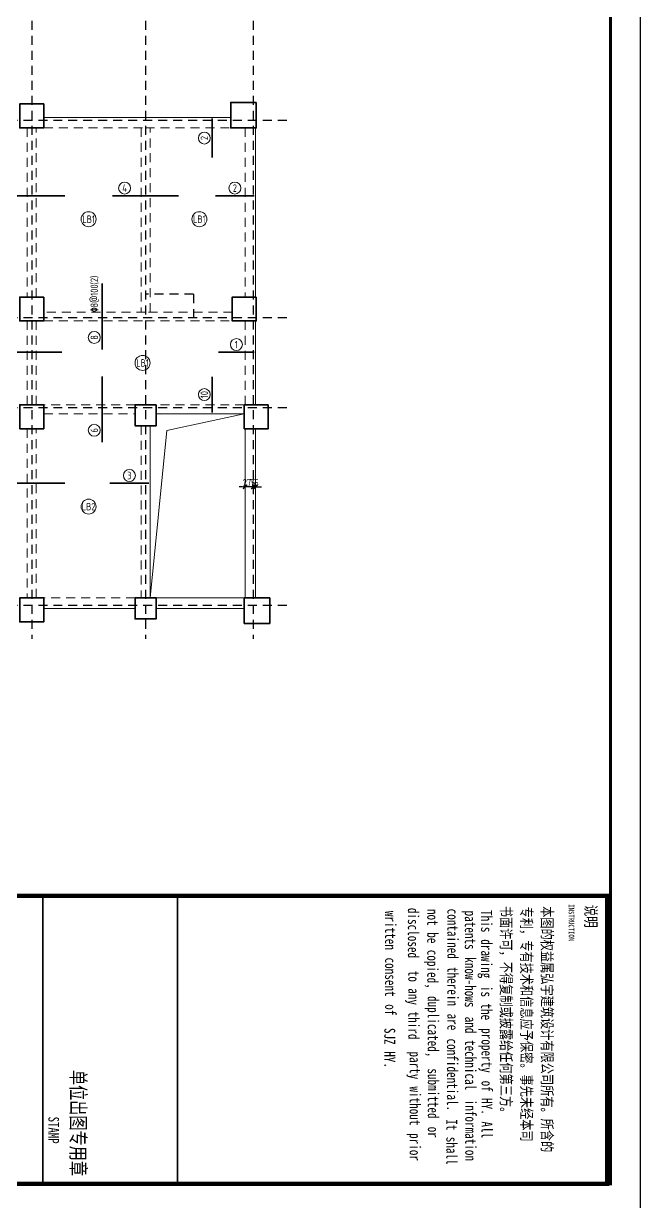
# Model space of a CAD drawing. Header units: millimetres. Extents: x 539196 to 807275, y 431843 to 1156631.
# Drawn here: x 786665 to 807275, y 600452 to 639793 of the extents above; entities that cross this region are included whole.
import ezdxf
from ezdxf.enums import TextEntityAlignment as Align

# ---------------------------------------------------------------- set-up
doc = ezdxf.new("R2010")
doc.units = ezdxf.units.MM
doc.header["$MEASUREMENT"] = 0
doc.linetypes.add('DOTE', pattern=[2.42, 2, -0.2, 0.02, -0.2])
doc.linetypes.add('虚线', pattern=[500, 300, -200])
for name, color, linetype in [('DOTE', 1, 'DOTE'), ('PUB_TITLE', 4, 'Continuous'), ('TK', 9, 'Continuous')]:
    doc.layers.add(name, color=color, linetype=linetype)
for name, color, linetype, lineweight in [('尺寸标注-梁', 3, 'Continuous', 18), ('板洞边线', 253, 'Continuous', 18), ('楼板正筋文字', 7, 'Continuous', 18), ('楼板负筋文字', 7, 'Continuous', 18), ('楼板负筋编号', 3, 'Continuous', 18), ('楼板负筋钢筋', 1, 'Continuous', 35), ('砼柱', 2, 'Continuous', 35), ('砼梁', 4, 'Continuous', 18)]:
    doc.layers.add(name, color=color, linetype=linetype, lineweight=lineweight)
doc.styles.add('-宋体', font='', dxfattribs={"width": 0.8})
doc.styles.add('样式 1_yjk_yjk_yjk_yjk_yjk_yjk_yjk_yjk_yjk_yjk_yjk_yjk_yjk', font='yjkeng.shx', dxfattribs={"width": 0.7, "bigfont": 'yjkchn.shx'})
doc.styles.get('-宋体').set_extended_font_data('SimSun')
doc.dimstyles.new('盈建科结构_yjk_yjk_yjk_yjk_yjk_yjk_yjk_yjk_yjk_yjk_yjk_yjk_yjk', dxfattribs={"dimscale": 100, "dimtxt": 2.5, "dimasz": 1, "dimexe": 1.5, "dimexo": 0.625, "dimgap": 0.1, "dimtad": 1, "dimdec": 0, "dimrnd": 1, "dimzin": 0, "dimdsep": 46, "dimtxsty": '样式 1_yjk_yjk_yjk_yjk_yjk_yjk_yjk_yjk_yjk_yjk_yjk_yjk_yjk', "dimblk": '_yjkbk', "dimblk1": 'ARCHTICK', "dimblk2": 'ARCHTICK', "dimcen": 0.09, "dimadec": 0, "dimazin": 0, "dimtfac": 1, "dimtdec": 4, "dimtix": 1, "dimtmove": 2, "dimatfit": 3, "dimfxl": 0, "dimtolj": 1, "dimtzin": 0, "dimarcsym": 0})

# ---------------------------------------------------------------- blocks, each defined once
blk = doc.blocks.new('图签11')
for p, q in [((3661956, -366171), (3661956, -326171)), ((3668756, -336322), (3661956, -336322)), ((3661956, -336322), (3668756, -336322)), ((3668732, -339499), (3662780, -339499))]:
    blk.add_line(p, q)
at = {"const_width": 34}
for points in [[(3661956, -336322), (3668756, -336322)], [(3661956, -339499), (3668732, -339499)]]:
    blk.add_lwpolyline(points, dxfattribs=at)
at = {"layer": 'PUB_TITLE', "const_width": 100}
blk.add_lwpolyline([(3661956, -326171), (3668756, -326171), (3668756, -366170), (3661956, -366170)], close=True, dxfattribs=at)
at = {"style": '-宋体', "width": 0.75}
for s, height, p in [('INSTRUCTION', 129.15, (3662157, -327077)), ('单位出图专用章', 350, (3666068, -338838)), ('STAMP', 250, (3667171, -339368))]:
    blk.add_text(s, height=height, dxfattribs=at).set_placement(p)
at = {"layer": 'TK', "color": 9, "style": '-宋体', "width": 0.75}
blk.add_text('说明', height=265.8, dxfattribs=at).set_placement((3662166, -326686))
at = {"layer": 'TK', "style": '-宋体', "width": 0.75}
for s, height, p in [('本图的权益属弘宇建筑设计有限公司所有。所含的', 258.23, (3662201, -327716)), ('专利，专有技术和信息应予保密。事先未经本司', 258.23, (3662214, -328201)), ('书面许可，不得复制或披露给任何第三方。', 258.23, (3662193, -328683)), ('This', 258.2, (3662293, -329146)), ('drawing', 258.2, (3662982, -329146)), ('is', 258.2, (3664084, -329146)), ('the', 258.2, (3664497, -329146)), ('property', 258.2, (3665082, -329136)), ('of', 258.2, (3666321, -329136)), ('HY.', 258.2, (3666734, -329136)), ('All', 258.2, (3667285, -329136)), ('patents', 258.2, (3662305, -329530)), ('know-hows', 258.2, (3663407, -329530)), ('and', 258.2, (3664810, -329525)), ('technical', 258.2, (3665361, -329525)), ('information', 258.23, (3666770, -329521)), ('contained', 258.2, (3662259, -329943)), ('therein', 258.2, (3663637, -329943)), ('are', 258.2, (3664738, -329943)), ('confidential.', 258.23, (3665327, -329953)), ('It', 258.2, (3667234, -329968)), ('shall', 258.2, (3667647, -329968)), ('not', 258.2, (3662266, -330419)), ('be', 258.2, (3662817, -330419)), ('copied,', 258.2, (3663230, -330419)), ('duplicated,', 258.23, (3664322, -330407)), ('submitted', 258.2, (3666031, -330405)), ('or', 258.2, (3667408, -330405)), ('disclosed', 258.2, (3662241, -330876)), ('to', 258.2, (3663726, -330866)), ('any', 258.2, (3664139, -330866)), ('third', 258.2, (3664690, -330866)), ('party', 258.2, (3665632, -330834)), ('without', 258.2, (3666458, -330834)), ('prior', 258.2, (3667560, -330834)), ('written', 258.2, (3662312, -331414)), ('consent', 258.2, (3663414, -331414)), ('of', 258.2, (3664516, -331414)), ('SJZ', 258.2, (3665076, -331433)), ('HY.', 258.2, (3665627, -331433))]:
    blk.add_text(s, height=height, dxfattribs=at).set_placement(p)
blk = doc.blocks.new('_yjkbk')
blk.add_line((-1, 0), (1.5, 0))
blk.add_lwpolyline([(-0.7, -0.7, 0.5, 0.5, 0), (0.7, 0.7, 0.5, 0.5, 0)], format="xyseb")
blk = doc.blocks.new('*D617')
at = {"layer": 'Defpoints', "color": 0}
for p in [(794340, 624320), (794340, 624319), (794415, 624319)]:
    blk.add_point(p, dxfattribs=at)
at = {"layer": '尺寸标注-梁', "color": 0, "lineweight": -2}
for p, q in [((794340, 624319), (794340, 624470)), ((794415, 624319), (794415, 624470)), ((794240, 624320), (794140, 624320)), ((794415, 624320), (794340, 624320)), ((794515, 624320), (794615, 624320))]:
    blk.add_line(p, q, dxfattribs=at)
at = {"layer": '尺寸标注-梁', "color": 0, "lineweight": -2, "xscale": 100, "yscale": 100, "zscale": 100}
blk.add_blockref('_yjkbk', (794340, 624320), dxfattribs=at)
at = {"layer": '尺寸标注-梁', "color": 0, "lineweight": -2, "xscale": 100, "yscale": 100, "zscale": 100, "rotation": 180}
blk.add_blockref('_yjkbk', (794415, 624320), dxfattribs=at)
at = {"layer": '尺寸标注-梁', "color": 0, "insert": (794378, 624455), "char_height": 250, "attachment_point": 5, "style": '样式 1_yjk_yjk_yjk_yjk_yjk_yjk_yjk_yjk_yjk_yjk_yjk_yjk_yjk'}
blk.add_mtext('\\A1;75', dxfattribs=at)
blk = doc.blocks.new('_ARCHTICK')
at = {"color": 0, "linetype": 'ByBlock', "const_width": 0.15}
blk.add_lwpolyline([(-0.5, -0.5), (0.5, 0.5)], dxfattribs=at)
blk = doc.blocks.new('*D618')
at = {"layer": 'Defpoints', "color": 0}
for p in [(794065, 624320), (794065, 624319), (794340, 624319)]:
    blk.add_point(p, dxfattribs=at)
at = {"layer": '尺寸标注-梁', "color": 0, "lineweight": -2}
for p, q in [((794065, 624319), (794065, 624470)), ((794340, 624319), (794340, 624470)), ((793965, 624320), (793865, 624320)), ((794340, 624320), (794065, 624320)), ((794440, 624320), (794540, 624320))]:
    blk.add_line(p, q, dxfattribs=at)
at = {"layer": '尺寸标注-梁', "color": 0, "lineweight": -2, "xscale": 100, "yscale": 100, "zscale": 100}
blk.add_blockref('_yjkbk', (794065, 624320), dxfattribs=at)
at = {"layer": '尺寸标注-梁', "color": 0, "lineweight": -2, "xscale": 100, "yscale": 100, "zscale": 100, "rotation": 180}
blk.add_blockref('_yjkbk', (794340, 624320), dxfattribs=at)
at = {"layer": '尺寸标注-梁', "color": 0, "insert": (794203, 624455), "char_height": 250, "attachment_point": 5, "style": '样式 1_yjk_yjk_yjk_yjk_yjk_yjk_yjk_yjk_yjk_yjk_yjk_yjk_yjk'}
blk.add_mtext('\\A1;275', dxfattribs=at)
blk = doc.blocks.new('jzzw')
at = {"layer": 'DOTE', "color": 1, "linetype": '虚线'}
for p, q in [((943986, 890469), (943986, 834829)), ((947786, 890469), (947786, 834829)), ((951386, 890469), (951386, 834829)), ((952506, 852149), (912186, 852149)), ((949386, 846349), (947786, 846349)), ((949386, 846349), (949386, 845549)), ((952506, 845549), (911886, 845549)), ((952506, 845549), (911886, 845549)), ((952506, 842549), (911886, 842549)), ((952506, 842549), (911886, 842549)), ((952506, 835949), (912186, 835949)), ((952506, 835949), (912186, 835949)), ((952506, 835949), (912186, 835949)), ((952506, 835949), (912186, 835949))]:
    blk.add_line(p, q, dxfattribs=at)

msp = doc.modelspace()

# ---------------------------------------------------------------- linework, layer by layer
at = {"layer": 'PUB_TITLE'}
msp.add_lwpolyline([(747875.2, 600043), (807275.2, 600043), (807275.2, 684143), (747875.2, 684143)], close=True, dxfattribs=at)
at = {"layer": 'PUB_TITLE', "const_width": 100}
msp.add_lwpolyline([(748875.2, 601043), (806275.2, 601043), (806275.2, 681643), (748875.2, 681643)], close=True, dxfattribs=at)
at = {"layer": '板洞边线'}
for p, q in [((791090.2, 626359.2), (791090.2, 626759.2)), ((794040.2, 626753.9), (791451.5, 626198)), ((794040.2, 626759.2), (794040.2, 626753.9)), ((790890.2, 626359.2), (791090.2, 626359.2)), ((791451.5, 626198), (790890.2, 620609.2))]:
    msp.add_line(p, q, dxfattribs=at)
at = {"layer": '楼板正筋文字'}
for centre in [(788840.2, 633259.2), (792540.2, 633259.2), (790640.2, 628459.2), (788840.2, 623659.2)]:
    msp.add_circle(centre, 250, dxfattribs=at)
at = {"layer": '楼板负筋编号'}
for centre in [(792705, 635969.2), (790040.2, 634298), (793725.2, 634298), (789028.6, 629309.2), (793775.2, 629073.2), (792705, 627399.2), (789028.6, 626209.2), (790200.2, 624698)]:
    msp.add_circle(centre, 200, dxfattribs=at)
at = {"layer": '楼板负筋钢筋'}
for points in [[(792965, 635319.2), (792965, 636619.2)], [(785840.2, 634038), (788040.2, 634038)], [(789640.2, 634038), (791840.2, 634038)], [(793075.2, 634038), (794375.2, 634038)], [(789288.6, 628909.2), (789288.6, 631109.2)], [(785940.2, 628813.2), (787940.2, 628813.2)], [(793175.2, 628813.2), (794375.2, 628813.2)], [(789288.6, 625809.2), (789288.6, 628009.2)], [(792965, 626799.2), (792965, 627999.2)], [(785840.2, 624438), (788040.2, 624438)], [(789550.2, 624438), (790850.2, 624438)]]:
    msp.add_lwpolyline(points, dxfattribs=at)
at = {"layer": '砼柱'}
for points in [[(787340.2, 637109.2), (786540.2, 637109.2), (786540.2, 636309.2), (787340.2, 636309.2)], [(794440.2, 637159.2), (793590.2, 637159.2), (793590.2, 636309.2), (794440.2, 636309.2)], [(787340.2, 630659.2), (786540.2, 630659.2), (786540.2, 629859.2), (787340.2, 629859.2)], [(794440.2, 630659.2), (793640.2, 630659.2), (793640.2, 629859.2), (794440.2, 629859.2)], [(787340.2, 627059.2), (786540.2, 627059.2), (786540.2, 626259.2), (787340.2, 626259.2)], [(791090.2, 627059.2), (790390.2, 627059.2), (790390.2, 626359.2), (791090.2, 626359.2)], [(794840.2, 627059.2), (794040.2, 627059.2), (794040.2, 626259.2), (794840.2, 626259.2)], [(787340.2, 620609.2), (786540.2, 620609.2), (786540.2, 619809.2), (787340.2, 619809.2)], [(791090.2, 620609.2), (790390.2, 620609.2), (790390.2, 619909.2), (791090.2, 619909.2)], [(794890.2, 620609.2), (794040.2, 620609.2), (794040.2, 619759.2), (794890.2, 619759.2)]]:
    msp.add_lwpolyline(points, close=True, dxfattribs=at)
at = {"layer": '砼梁'}
for p, q in [((790740.2, 636659.2), (787340.2, 636659.2)), ((793590.2, 636659.2), (790740.2, 636659.2)), ((794415.2, 630659.2), (794415.2, 636309.2)), ((794415.2, 627059.2), (794415.2, 629859.2)), ((791090.2, 626759.2), (794040.2, 626759.2)), ((790890.2, 620609.2), (790890.2, 626359.2)), ((794065.2, 626259.2), (794065.2, 620609.2)), ((794415.2, 620609.2), (794415.2, 626259.2)), ((794040.2, 620609.2), (791090.2, 620609.2)), ((787340.2, 620259.2), (790390.2, 620259.2)), ((791090.2, 620259.2), (794040.2, 620259.2))]:
    msp.add_line(p, q, dxfattribs=at)
at = {"layer": '砼梁', "linetype": '虚线'}
for p, q in [((786790.2, 636309.2), (786790.2, 630659.2)), ((787090.2, 630659.2), (787090.2, 636309.2)), ((787340.2, 636309.2), (790740.2, 636309.2)), ((790590.2, 636309.2), (790590.2, 630159.2)), ((790740.2, 636309.2), (793590.2, 636309.2)), ((790890.2, 630159.2), (790890.2, 636309.2)), ((794065.2, 636309.2), (794065.2, 630659.2)), ((786790.2, 629859.2), (786790.2, 627059.2)), ((787090.2, 627059.2), (787090.2, 629859.2)), ((790740.2, 630159.2), (787340.2, 630159.2)), ((787340.2, 629859.2), (790740.2, 629859.2)), ((793640.2, 630159.2), (790740.2, 630159.2)), ((790740.2, 629859.2), (793640.2, 629859.2)), ((794065.2, 629859.2), (794065.2, 627059.2)), ((790390.2, 627059.2), (787340.2, 627059.2)), ((787340.2, 626759.2), (790390.2, 626759.2)), ((794040.2, 627059.2), (791090.2, 627059.2)), ((790590.2, 626359.2), (790590.2, 620609.2)), ((786790.2, 626259.2), (786790.2, 620609.2)), ((787090.2, 620609.2), (787090.2, 626259.2)), ((790390.2, 620609.2), (787340.2, 620609.2))]:
    msp.add_line(p, q, dxfattribs=at)

# ---------------------------------------------------------------- block references
msp.add_blockref('jzzw', (-157045.6, -215589.7))
at = {"xscale": 1.41428571427241, "yscale": 1.41428571427241, "zscale": 1.414285714285714, "rotation": 270}
msp.add_blockref('图签11', (1267459.1, 5789712.1), dxfattribs=at)

# ---------------------------------------------------------------- texts
at = {"layer": '楼板正筋文字', "linetype": 'Continuous', "char_height": 250, "attachment_point": 5, "line_spacing_factor": 0.7, "style": '样式 1_yjk_yjk_yjk_yjk_yjk_yjk_yjk_yjk_yjk_yjk_yjk_yjk_yjk'}
for s, insert in [('LB1', (788840.2, 633259.2)), ('LB1', (792540.2, 633259.2)), ('LB1', (790640.2, 628459.2)), ('LB2', (788840.2, 623659.2))]:
    msp.add_mtext(s, dxfattribs=dict(at, insert=insert))
at = {"layer": '楼板负筋文字', "linetype": 'Continuous', "style": '样式 1_yjk_yjk_yjk_yjk_yjk_yjk_yjk_yjk_yjk_yjk_yjk_yjk_yjk', "width": 0.7}
msp.add_text('\x828@100(2)', height=250, rotation=449.99999, dxfattribs=at).set_placement((789228.6, 630159.2), align=Align.BOTTOM_LEFT)
at = {"layer": '楼板负筋编号', "linetype": 'Continuous', "style": '样式 1_yjk_yjk_yjk_yjk_yjk_yjk_yjk_yjk_yjk_yjk_yjk_yjk_yjk', "width": 0.7}
for s, p in [('2', (792705, 635969.2)), ('8', (789028.6, 629309.2)), ('10', (792705, 627399.2)), ('6', (789028.6, 626209.2))]:
    msp.add_text(s, height=250, rotation=449.99999, dxfattribs=at).set_placement(p, align=Align.MIDDLE_CENTER)
for s, p in [('4', (790040.2, 634298)), ('2', (793725.2, 634298)), ('1', (793775.2, 629073.2)), ('3', (790200.2, 624698))]:
    msp.add_text(s, height=250, dxfattribs=at).set_placement(p, align=Align.MIDDLE_CENTER)

# ---------------------------------------------------------------- dimensions: what is measured, and where the dimension line sits
at = {"layer": '尺寸标注-梁'}
for p1, p2, picture, middle in [((794340.2, 624319.2), (794065.2, 624319.2), '*D618', (794202.7, 624455.2)), ((794415.2, 624319.2), (794340.2, 624319.2), '*D617', (794377.7, 624455.2))]:
    dim = msp.add_aligned_dim(p1=p1, p2=p2, distance=-1, dimstyle='盈建科结构_yjk_yjk_yjk_yjk_yjk_yjk_yjk_yjk_yjk_yjk_yjk_yjk_yjk', override={"dimscale": 100, "dimtxt": 2.5, "dimasz": 1, "dimexe": 1.5, "dimexo": 0, "dimgap": 0.1, "dimtad": 1, "dimlfac": 1, "dimrnd": 5, "dimdle": 0, "dimfxlon": 0}, dxfattribs=at)
    dim.commit()
    dim.dimension.update_dxf_attribs({"geometry": picture, "text_midpoint": middle})

doc.saveas('drawing.dxf')
